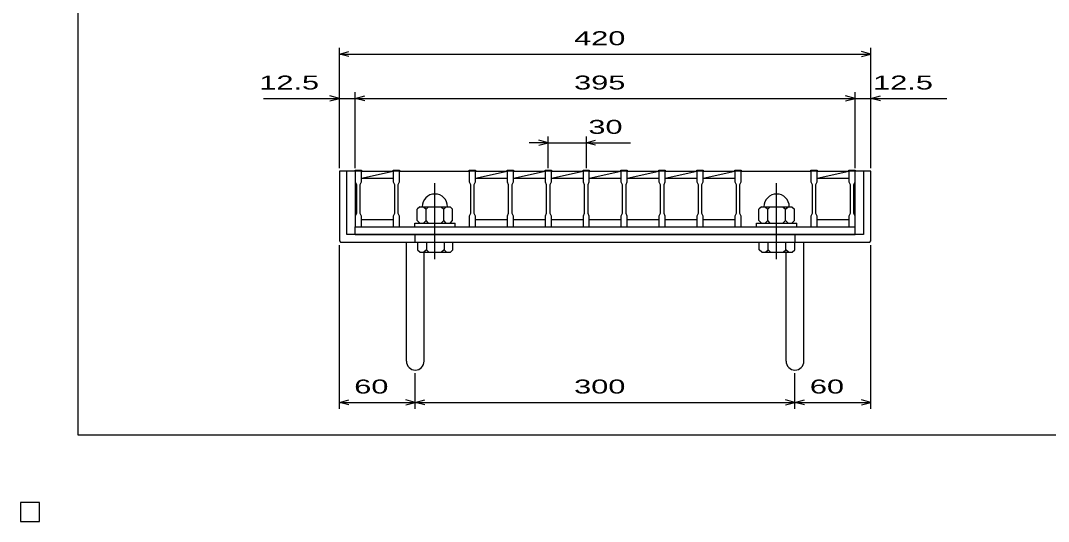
# Model space of a CAD drawing. Units: millimetres, scale not verified. Extents: x -910 to 866, y -641 to 527.
# Drawn here: x -910 to -98, y -641 to -246 of the extents above; entities that cross this region are included whole.
import ezdxf
from ezdxf.enums import TextEntityAlignment as Align

# ---------------------------------------------------------------- set-up
doc = ezdxf.new("R2010")
doc.units = ezdxf.units.MM
doc.header["$LTSCALE"] = 5
doc.linetypes.add('CHAIN', pattern=[18.5, 12, -1.5, 3.5, -1.5])
for name, color, linetype, lineweight in [('0_2', 150, 'Continuous', 25), ('16', 3, 'Continuous', 25), ('19', 6, 'Continuous', 25), ('22', 4, 'Continuous', 25), ('24', 2, 'Continuous', 25), ('32', 4, 'Continuous', 25)]:
    doc.layers.add(name, color=color, linetype=linetype, lineweight=lineweight)
doc.styles.add('ベクトル', font='')
doc.styles.get('ベクトル').set_extended_font_data('ベクトル')

msp = doc.modelspace()

# ---------------------------------------------------------------- linework, layer by layer
at = {"layer": '0_2'}
for p, q in [((-864.5, -573.25), (-864.5, 526.75)), ((865.5, -573.25), (-864.5, -573.25)), ((-895, -626.25), (-910, -626.25)), ((-910, -626.25), (-910, -641.25)), ((-895, -626.25), (-910, -626.25)), ((-910, -626.25), (-910, -641.25)), ((-895, -626.25), (-910, -626.25)), ((-910, -626.25), (-910, -641.25)), ((-895, -626.25), (-910, -626.25)), ((-910, -626.25), (-910, -641.25)), ((-895, -626.25), (-910, -626.25)), ((-910, -626.25), (-910, -641.25)), ((-895, -641.25), (-895, -626.25)), ((-895, -641.25), (-895, -626.25)), ((-895, -641.25), (-895, -626.25)), ((-895, -641.25), (-895, -626.25)), ((-895, -641.25), (-895, -626.25)), ((-910, -641.25), (-895, -641.25)), ((-910, -641.25), (-895, -641.25)), ((-910, -641.25), (-895, -641.25)), ((-910, -641.25), (-895, -641.25)), ((-910, -641.25), (-895, -641.25))]:
    msp.add_line(p, q, dxfattribs=at)
at = {"layer": '16'}
for p, q in [((-645.601, -364.755), (-645.601, -364.055)), ((-645.601, -364.055), (-640.601, -364.055)), ((-645.601, -364.755), (-645.601, -373.255)), ((-640.601, -364.755), (-645.601, -364.755)), ((-645.601, -364.755), (-645.601, -402.755)), ((-640.601, -364.055), (-640.601, -364.755)), ((-640.601, -373.255), (-640.601, -364.755)), ((-640.601, -364.755), (-615.601, -364.755)), ((-640.601, -370.255), (-615.601, -364.755)), ((-615.601, -364.755), (-615.601, -364.055)), ((-615.601, -364.055), (-610.601, -364.055)), ((-615.601, -364.755), (-615.601, -373.255)), ((-610.601, -364.755), (-615.601, -364.755)), ((-610.601, -364.055), (-610.601, -364.755)), ((-610.601, -373.255), (-610.601, -364.755)), ((-610.601, -364.755), (-555.601, -364.755)), ((-555.601, -364.755), (-555.601, -364.055)), ((-555.601, -364.055), (-550.601, -364.055)), ((-555.601, -364.755), (-555.601, -373.255)), ((-550.601, -364.755), (-555.601, -364.755)), ((-550.601, -364.055), (-550.601, -364.755)), ((-550.601, -373.255), (-550.601, -364.755)), ((-550.601, -364.755), (-525.601, -364.755)), ((-550.601, -370.255), (-525.601, -364.755)), ((-525.601, -364.755), (-525.601, -364.055)), ((-525.601, -364.055), (-520.601, -364.055)), ((-525.601, -364.755), (-525.601, -373.255)), ((-520.601, -364.755), (-525.601, -364.755)), ((-520.601, -364.055), (-520.601, -364.755)), ((-520.601, -373.255), (-520.601, -364.755)), ((-520.601, -364.755), (-495.601, -364.755)), ((-520.601, -370.255), (-495.601, -364.755)), ((-495.601, -364.755), (-495.601, -364.055)), ((-495.601, -364.055), (-490.601, -364.055)), ((-495.601, -364.755), (-495.601, -373.255)), ((-490.601, -364.755), (-495.601, -364.755)), ((-490.601, -364.055), (-490.601, -364.755)), ((-490.601, -373.255), (-490.601, -364.755)), ((-490.601, -364.755), (-465.601, -364.755)), ((-490.601, -370.255), (-465.601, -364.755)), ((-465.601, -364.755), (-465.601, -364.055)), ((-465.601, -364.055), (-460.601, -364.055)), ((-465.601, -364.755), (-465.601, -373.255)), ((-460.601, -364.755), (-465.601, -364.755)), ((-460.601, -364.055), (-460.601, -364.755)), ((-460.601, -373.255), (-460.601, -364.755)), ((-460.601, -364.755), (-435.601, -364.755)), ((-460.601, -370.255), (-435.601, -364.755)), ((-435.601, -364.755), (-435.601, -364.055)), ((-435.601, -364.055), (-430.601, -364.055)), ((-435.601, -364.755), (-435.601, -373.255)), ((-430.601, -364.755), (-435.601, -364.755)), ((-430.601, -364.055), (-430.601, -364.755)), ((-430.601, -373.255), (-430.601, -364.755)), ((-430.601, -364.755), (-405.601, -364.755)), ((-430.601, -370.255), (-405.601, -364.755)), ((-405.601, -364.755), (-405.601, -364.055)), ((-405.601, -364.055), (-400.601, -364.055)), ((-405.601, -364.755), (-405.601, -373.255)), ((-400.601, -364.755), (-405.601, -364.755)), ((-400.601, -364.055), (-400.601, -364.755)), ((-400.601, -373.255), (-400.601, -364.755)), ((-400.601, -364.755), (-375.601, -364.755)), ((-400.601, -370.255), (-375.601, -364.755)), ((-375.601, -364.755), (-375.601, -364.055)), ((-375.601, -364.055), (-370.601, -364.055)), ((-375.601, -364.755), (-375.601, -373.255)), ((-370.601, -364.755), (-375.601, -364.755)), ((-370.601, -364.055), (-370.601, -364.755)), ((-370.601, -373.255), (-370.601, -364.755)), ((-370.601, -364.755), (-345.601, -364.755)), ((-370.601, -370.255), (-345.601, -364.755)), ((-345.601, -364.755), (-345.601, -364.055)), ((-345.601, -364.055), (-340.601, -364.055)), ((-345.601, -364.755), (-345.601, -373.255)), ((-340.601, -364.755), (-345.601, -364.755)), ((-340.601, -364.055), (-340.601, -364.755)), ((-340.601, -373.255), (-340.601, -364.755)), ((-340.601, -364.755), (-285.601, -364.755)), ((-285.601, -364.755), (-285.601, -364.055)), ((-285.601, -364.055), (-280.601, -364.055)), ((-285.601, -364.755), (-285.601, -373.255)), ((-280.601, -364.755), (-285.601, -364.755)), ((-280.601, -364.055), (-280.601, -364.755)), ((-280.601, -373.255), (-280.601, -364.755)), ((-280.601, -364.755), (-255.601, -364.755)), ((-280.601, -370.255), (-255.601, -364.755)), ((-255.601, -364.755), (-255.601, -364.055)), ((-255.601, -364.055), (-250.601, -364.055)), ((-255.601, -364.755), (-255.601, -373.255)), ((-250.601, -364.755), (-255.601, -364.755)), ((-250.601, -364.055), (-250.601, -364.755)), ((-250.601, -373.255), (-250.601, -364.755)), ((-250.601, -402.755), (-250.601, -364.755)), ((-645.601, -373.255), (-644.601, -375.255)), ((-641.601, -375.255), (-640.601, -373.255)), ((-640.601, -370.255), (-615.601, -370.255)), ((-615.601, -373.255), (-614.601, -375.255)), ((-611.601, -375.255), (-610.601, -373.255)), ((-555.601, -373.255), (-554.601, -375.255)), ((-551.601, -375.255), (-550.601, -373.255)), ((-550.601, -370.255), (-525.601, -370.255)), ((-525.601, -373.255), (-524.601, -375.255)), ((-521.601, -375.255), (-520.601, -373.255)), ((-520.601, -370.255), (-495.601, -370.255)), ((-495.601, -373.255), (-494.601, -375.255)), ((-491.601, -375.255), (-490.601, -373.255)), ((-490.601, -370.255), (-465.601, -370.255)), ((-465.601, -373.255), (-464.601, -375.255)), ((-461.601, -375.255), (-460.601, -373.255)), ((-460.601, -370.255), (-435.601, -370.255)), ((-435.601, -373.255), (-434.601, -375.255)), ((-431.601, -375.255), (-430.601, -373.255)), ((-430.601, -370.255), (-405.601, -370.255)), ((-405.601, -373.255), (-404.601, -375.255)), ((-401.601, -375.255), (-400.601, -373.255)), ((-400.601, -370.255), (-375.601, -370.255)), ((-375.601, -373.255), (-374.601, -375.255)), ((-371.601, -375.255), (-370.601, -373.255)), ((-370.601, -370.255), (-345.601, -370.255)), ((-345.601, -373.255), (-344.601, -375.255)), ((-341.601, -375.255), (-340.601, -373.255)), ((-285.601, -373.255), (-284.601, -375.255)), ((-281.601, -375.255), (-280.601, -373.255)), ((-280.601, -370.255), (-255.601, -370.255)), ((-255.601, -373.255), (-254.601, -375.255)), ((-251.601, -375.255), (-250.601, -373.255)), ((-644.601, -375.255), (-644.601, -398.255)), ((-641.601, -398.255), (-641.601, -375.255)), ((-614.601, -375.255), (-614.601, -398.255)), ((-611.601, -398.255), (-611.601, -375.255)), ((-554.601, -375.255), (-554.601, -398.255)), ((-551.601, -398.255), (-551.601, -375.255)), ((-524.601, -375.255), (-524.601, -398.255)), ((-521.601, -398.255), (-521.601, -375.255)), ((-494.601, -375.255), (-494.601, -398.255)), ((-491.601, -398.255), (-491.601, -375.255)), ((-464.601, -375.255), (-464.601, -398.255)), ((-461.601, -398.255), (-461.601, -375.255)), ((-434.601, -375.255), (-434.601, -398.255)), ((-431.601, -398.255), (-431.601, -375.255)), ((-404.601, -375.255), (-404.601, -398.255)), ((-401.601, -398.255), (-401.601, -375.255)), ((-374.601, -375.255), (-374.601, -398.255)), ((-371.601, -398.255), (-371.601, -375.255)), ((-344.601, -375.255), (-344.601, -398.255)), ((-341.601, -398.255), (-341.601, -375.255)), ((-284.601, -375.255), (-284.601, -398.255)), ((-281.601, -398.255), (-281.601, -375.255)), ((-254.601, -375.255), (-254.601, -398.255)), ((-251.601, -398.255), (-251.601, -375.255)), ((-594.601, -392.755), (-596.601, -394.755)), ((-596.601, -403.755), (-596.601, -394.755)), ((-594.601, -392.755), (-570.601, -392.755)), ((-591.601, -392.755), (-589.601, -394.755)), ((-589.601, -394.755), (-587.601, -392.755)), ((-589.601, -403.755), (-589.601, -394.755)), ((-577.601, -392.755), (-575.601, -394.755)), ((-575.601, -394.755), (-573.601, -392.755)), ((-575.601, -403.755), (-575.601, -394.755)), ((-570.601, -392.755), (-568.601, -394.755)), ((-568.601, -403.755), (-568.601, -394.755)), ((-324.601, -392.755), (-326.601, -394.755)), ((-326.601, -403.755), (-326.601, -394.755)), ((-324.601, -392.755), (-300.601, -392.755)), ((-321.601, -392.755), (-319.601, -394.755)), ((-319.601, -394.755), (-317.601, -392.755)), ((-319.601, -403.755), (-319.601, -394.755)), ((-307.601, -392.755), (-305.601, -394.755)), ((-305.601, -394.755), (-303.601, -392.755)), ((-305.601, -403.755), (-305.601, -394.755)), ((-300.601, -392.755), (-298.601, -394.755)), ((-298.601, -403.755), (-298.601, -394.755)), ((-644.601, -398.255), (-645.601, -400.255)), ((-645.601, -400.255), (-645.601, -408.755)), ((-640.601, -400.255), (-641.601, -398.255)), ((-640.601, -408.755), (-640.601, -400.255)), ((-640.601, -402.755), (-615.601, -402.755)), ((-614.601, -398.255), (-615.601, -400.255)), ((-615.601, -400.255), (-615.601, -408.755)), ((-610.601, -400.255), (-611.601, -398.255)), ((-610.601, -408.755), (-610.601, -400.255)), ((-598.601, -408.755), (-598.601, -405.755)), ((-598.601, -405.755), (-566.601, -405.755)), ((-596.601, -403.755), (-594.601, -405.755)), ((-591.601, -405.755), (-589.601, -403.755)), ((-587.601, -405.755), (-589.601, -403.755)), ((-577.601, -405.755), (-575.601, -403.755)), ((-573.601, -405.755), (-575.601, -403.755)), ((-570.601, -405.755), (-568.601, -403.755)), ((-566.601, -408.755), (-566.601, -405.755)), ((-554.601, -398.255), (-555.601, -400.255)), ((-555.601, -400.255), (-555.601, -408.755)), ((-550.601, -400.255), (-551.601, -398.255)), ((-550.601, -408.755), (-550.601, -400.255)), ((-550.601, -402.755), (-525.601, -402.755)), ((-524.601, -398.255), (-525.601, -400.255)), ((-525.601, -400.255), (-525.601, -408.755)), ((-520.601, -400.255), (-521.601, -398.255)), ((-520.601, -408.755), (-520.601, -400.255)), ((-520.601, -402.755), (-495.601, -402.755)), ((-494.601, -398.255), (-495.601, -400.255)), ((-495.601, -400.255), (-495.601, -408.755)), ((-490.601, -400.255), (-491.601, -398.255)), ((-490.601, -408.755), (-490.601, -400.255)), ((-490.601, -402.755), (-465.601, -402.755)), ((-464.601, -398.255), (-465.601, -400.255)), ((-465.601, -400.255), (-465.601, -408.755)), ((-460.601, -400.255), (-461.601, -398.255)), ((-460.601, -408.755), (-460.601, -400.255)), ((-460.601, -402.755), (-435.601, -402.755)), ((-434.601, -398.255), (-435.601, -400.255)), ((-435.601, -400.255), (-435.601, -408.755)), ((-430.601, -400.255), (-431.601, -398.255)), ((-430.601, -408.755), (-430.601, -400.255)), ((-430.601, -402.755), (-405.601, -402.755)), ((-404.601, -398.255), (-405.601, -400.255)), ((-405.601, -400.255), (-405.601, -408.755)), ((-400.601, -400.255), (-401.601, -398.255)), ((-400.601, -408.755), (-400.601, -400.255)), ((-400.601, -402.755), (-375.601, -402.755)), ((-374.601, -398.255), (-375.601, -400.255)), ((-375.601, -400.255), (-375.601, -408.755)), ((-370.601, -400.255), (-371.601, -398.255)), ((-370.601, -408.755), (-370.601, -400.255)), ((-370.601, -402.755), (-345.601, -402.755)), ((-344.601, -398.255), (-345.601, -400.255)), ((-345.601, -400.255), (-345.601, -408.755)), ((-340.601, -400.255), (-341.601, -398.255)), ((-340.601, -408.755), (-340.601, -400.255)), ((-328.601, -408.755), (-328.601, -405.755)), ((-328.601, -405.755), (-296.601, -405.755)), ((-326.601, -403.755), (-324.601, -405.755)), ((-321.601, -405.755), (-319.601, -403.755)), ((-317.601, -405.755), (-319.601, -403.755)), ((-307.601, -405.755), (-305.601, -403.755)), ((-303.601, -405.755), (-305.601, -403.755)), ((-300.601, -405.755), (-298.601, -403.755)), ((-296.601, -408.755), (-296.601, -405.755)), ((-284.601, -398.255), (-285.601, -400.255)), ((-285.601, -400.255), (-285.601, -408.755)), ((-280.601, -400.255), (-281.601, -398.255)), ((-280.601, -408.755), (-280.601, -400.255)), ((-280.601, -402.755), (-255.601, -402.755)), ((-254.601, -398.255), (-255.601, -400.255)), ((-255.601, -400.255), (-255.601, -408.755)), ((-250.601, -400.255), (-251.601, -398.255)), ((-250.601, -408.755), (-250.601, -400.255)), ((-645.601, -408.755), (-640.601, -408.755)), ((-645.601, -408.755), (-250.601, -408.755)), ((-645.601, -414.755), (-645.601, -408.755)), ((-615.601, -408.755), (-610.601, -408.755)), ((-610.601, -408.755), (-555.601, -408.755)), ((-555.601, -408.755), (-550.601, -408.755)), ((-525.601, -408.755), (-520.601, -408.755)), ((-495.601, -408.755), (-490.601, -408.755)), ((-465.601, -408.755), (-460.601, -408.755)), ((-435.601, -408.755), (-430.601, -408.755)), ((-405.601, -408.755), (-400.601, -408.755)), ((-375.601, -408.755), (-370.601, -408.755)), ((-345.601, -408.755), (-340.601, -408.755)), ((-340.601, -408.755), (-285.601, -408.755)), ((-285.601, -408.755), (-280.601, -408.755)), ((-255.601, -408.755), (-250.601, -408.755)), ((-250.601, -414.755), (-250.601, -408.755)), ((-645.601, -414.755), (-250.601, -414.755)), ((-895, -626.25), (-910, -626.25)), ((-910, -626.25), (-910, -641.25)), ((-895, -626.25), (-910, -626.25)), ((-910, -626.25), (-910, -641.25)), ((-895, -626.25), (-910, -626.25)), ((-910, -626.25), (-910, -641.25)), ((-895, -626.25), (-910, -626.25)), ((-910, -626.25), (-910, -641.25)), ((-895, -626.25), (-910, -626.25)), ((-910, -626.25), (-910, -641.25)), ((-895, -641.25), (-895, -626.25)), ((-895, -641.25), (-895, -626.25)), ((-895, -641.25), (-895, -626.25)), ((-895, -641.25), (-895, -626.25)), ((-895, -641.25), (-895, -626.25)), ((-910, -641.25), (-895, -641.25)), ((-910, -641.25), (-895, -641.25)), ((-910, -641.25), (-895, -641.25)), ((-910, -641.25), (-895, -641.25)), ((-910, -641.25), (-895, -641.25))]:
    msp.add_line(p, q, dxfattribs=at)
at = {"layer": '16', "linetype": 'CHAIN'}
for p, q in [((-582.601, -434.255), (-582.601, -374.255)), ((-312.601, -434.255), (-312.601, -374.255))]:
    msp.add_line(p, q, dxfattribs=at)
at = {"layer": '16'}
for centre in [(-582.601, -392.755), (-312.601, -392.755)]:
    msp.add_arc(centre, 10, 0, 180, dxfattribs=at)
at = {"layer": '19'}
for p, q in [((-645.601, -364.755), (-658.101, -364.755)), ((-658.101, -364.755), (-658.101, -419.755)), ((-652.101, -414.755), (-652.101, -364.755)), ((-238.101, -364.755), (-250.601, -364.755)), ((-244.101, -364.755), (-244.101, -414.755)), ((-238.101, -419.755), (-238.101, -364.755)), ((-658.101, -419.755), (-657.101, -420.755)), ((-657.101, -420.755), (-239.101, -420.755)), ((-244.101, -414.755), (-652.101, -414.755)), ((-605.101, -514.755), (-605.101, -420.755)), ((-598.101, -420.755), (-598.101, -414.755)), ((-596.351, -420.755), (-596.351, -426.755)), ((-589.351, -420.755), (-589.351, -426.755)), ((-575.351, -420.755), (-575.351, -426.755)), ((-568.351, -426.755), (-568.351, -420.755)), ((-326.351, -426.755), (-326.351, -420.755)), ((-319.351, -426.755), (-319.351, -420.755)), ((-305.351, -426.755), (-305.351, -420.755)), ((-298.351, -426.755), (-298.351, -420.755)), ((-298.101, -414.755), (-298.101, -420.755)), ((-291.101, -514.755), (-291.101, -420.755)), ((-239.101, -420.755), (-238.101, -419.755)), ((-596.351, -426.755), (-594.351, -428.755)), ((-594.351, -428.755), (-570.351, -428.755)), ((-589.351, -426.755), (-591.351, -428.755)), ((-591.101, -514.755), (-591.101, -428.755)), ((-587.351, -428.755), (-589.351, -426.755)), ((-575.351, -426.755), (-577.351, -428.755)), ((-573.351, -428.755), (-575.351, -426.755)), ((-570.351, -428.755), (-568.351, -426.755)), ((-324.351, -428.755), (-326.351, -426.755)), ((-324.351, -428.755), (-300.351, -428.755)), ((-321.351, -428.755), (-319.351, -426.755)), ((-317.351, -428.755), (-319.351, -426.755)), ((-307.351, -428.755), (-305.351, -426.755)), ((-303.351, -428.755), (-305.351, -426.755)), ((-305.101, -514.755), (-305.101, -428.755)), ((-300.351, -428.755), (-298.351, -426.755))]:
    msp.add_line(p, q, dxfattribs=at)
for centre in [(-598.101, -514.755), (-298.101, -514.755)]:
    msp.add_arc(centre, 7, 180, 0, dxfattribs=at)
at = {"layer": '22'}
for p, q in [((-658.101, -362.255), (-658.101, -267.255)), ((-238.101, -362.255), (-238.101, -267.255)), ((-658.101, -272.255), (-650.601, -270.255)), ((-650.601, -274.255), (-658.101, -272.255)), ((-658.101, -272.255), (-238.101, -272.255)), ((-238.101, -272.255), (-245.601, -270.255)), ((-245.601, -274.255), (-238.101, -272.255)), ((-718.101, -307.255), (-658.101, -307.255)), ((-658.101, -307.255), (-665.601, -305.255)), ((-665.601, -309.255), (-658.101, -307.255)), ((-658.101, -362.255), (-658.101, -302.255)), ((-658.101, -307.255), (-645.601, -307.255)), ((-645.601, -362.255), (-645.601, -302.255)), ((-645.601, -307.255), (-638.101, -305.255)), ((-638.101, -309.255), (-645.601, -307.255)), ((-645.601, -307.255), (-250.601, -307.255)), ((-250.601, -307.255), (-258.101, -305.255)), ((-258.101, -309.255), (-250.601, -307.255)), ((-250.601, -362.255), (-250.601, -302.255)), ((-250.601, -307.255), (-238.101, -307.255)), ((-238.101, -362.255), (-238.101, -302.255)), ((-238.101, -307.255), (-230.601, -305.255)), ((-230.601, -309.255), (-238.101, -307.255)), ((-238.101, -307.255), (-178.101, -307.255)), ((-493.101, -342.255), (-500.601, -340.255)), ((-493.101, -362.255), (-493.101, -337.255)), ((-463.101, -337.255), (-463.101, -362.255)), ((-463.101, -342.255), (-455.601, -340.255)), ((-493.101, -342.255), (-508.101, -342.255)), ((-500.601, -344.255), (-493.101, -342.255)), ((-493.101, -342.255), (-463.101, -342.255)), ((-455.601, -344.255), (-463.101, -342.255)), ((-463.101, -342.255), (-428.101, -342.255)), ((-658.101, -552.255), (-658.101, -423.255)), ((-238.101, -552.255), (-238.101, -423.255)), ((-598.101, -552.255), (-598.101, -524.255)), ((-298.101, -552.255), (-298.101, -524.255)), ((-658.101, -547.255), (-650.601, -545.255)), ((-650.601, -549.255), (-658.101, -547.255)), ((-658.101, -547.255), (-598.101, -547.255)), ((-598.101, -547.255), (-605.601, -545.255)), ((-605.601, -549.255), (-598.101, -547.255)), ((-598.101, -547.255), (-590.601, -545.255)), ((-590.601, -549.255), (-598.101, -547.255)), ((-598.101, -547.255), (-298.101, -547.255)), ((-298.101, -547.255), (-305.601, -545.255)), ((-305.601, -549.255), (-298.101, -547.255)), ((-298.101, -547.255), (-290.601, -545.255)), ((-290.601, -549.255), (-298.101, -547.255)), ((-298.101, -547.255), (-238.101, -547.255)), ((-238.101, -547.255), (-245.601, -545.255)), ((-245.601, -549.255), (-238.101, -547.255))]:
    msp.add_line(p, q, dxfattribs=at)
at = {"layer": '22', "color": 2}
for p, q in [((-895, -626.25), (-910, -626.25)), ((-910, -626.25), (-910, -641.25)), ((-895, -626.25), (-910, -626.25)), ((-910, -626.25), (-910, -641.25)), ((-895, -626.25), (-910, -626.25)), ((-910, -626.25), (-910, -641.25)), ((-895, -641.25), (-895, -626.25)), ((-895, -641.25), (-895, -626.25)), ((-895, -641.25), (-895, -626.25)), ((-910, -641.25), (-895, -641.25)), ((-910, -641.25), (-895, -641.25)), ((-910, -641.25), (-895, -641.25))]:
    msp.add_line(p, q, dxfattribs=at)
at = {"layer": '24', "color": 4}
for p, q in [((-895, -626.25), (-910, -626.25)), ((-910, -626.25), (-910, -641.25)), ((-895, -626.25), (-910, -626.25)), ((-910, -626.25), (-910, -641.25)), ((-895, -626.25), (-910, -626.25)), ((-910, -626.25), (-910, -641.25)), ((-895, -641.25), (-895, -626.25)), ((-895, -641.25), (-895, -626.25)), ((-895, -641.25), (-895, -626.25)), ((-910, -641.25), (-895, -641.25)), ((-910, -641.25), (-895, -641.25)), ((-910, -641.25), (-895, -641.25))]:
    msp.add_line(p, q, dxfattribs=at)
at = {"layer": '32'}
for p, q in [((-895, -626.25), (-910, -626.25)), ((-910, -626.25), (-910, -641.25)), ((-895, -626.25), (-910, -626.25)), ((-910, -626.25), (-910, -641.25)), ((-895, -626.25), (-910, -626.25)), ((-910, -626.25), (-910, -641.25)), ((-895, -626.25), (-910, -626.25)), ((-910, -626.25), (-910, -641.25)), ((-895, -626.25), (-910, -626.25)), ((-910, -626.25), (-910, -641.25)), ((-895, -641.25), (-895, -626.25)), ((-895, -641.25), (-895, -626.25)), ((-895, -641.25), (-895, -626.25)), ((-895, -641.25), (-895, -626.25)), ((-895, -641.25), (-895, -626.25)), ((-910, -641.25), (-895, -641.25)), ((-910, -641.25), (-895, -641.25)), ((-910, -641.25), (-895, -641.25)), ((-910, -641.25), (-895, -641.25)), ((-910, -641.25), (-895, -641.25))]:
    msp.add_line(p, q, dxfattribs=at)

# ---------------------------------------------------------------- texts
at = {"layer": '22', "color": 2, "style": 'ベクトル', "width": 1.65}
for s, p in [(' 420 ', (-479.351, -259.755)), (' 12.5 ', (-728.101, -294.755)), (' 395 ', (-479.351, -294.755)), (' 12.5 ', (-243.101, -294.755)), (' 30 ', (-468.101, -329.755)), (' 60 ', (-653.101, -534.755)), (' 300 ', (-479.351, -534.755)), (' 60 ', (-293.101, -534.755))]:
    msp.add_text(s, height=11, dxfattribs=at).set_placement(p, align=Align.MIDDLE_LEFT)

doc.saveas('drawing.dxf')
